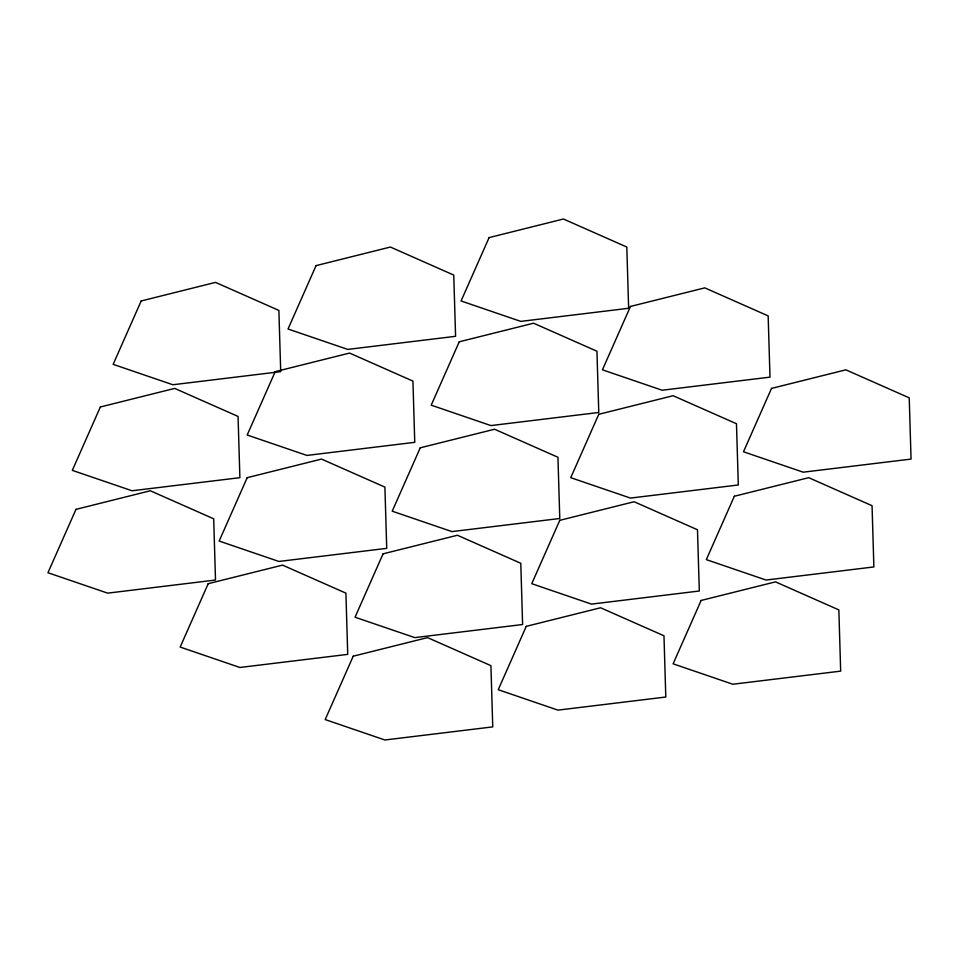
<?xml version="1.0" encoding="UTF-8"?>
<svg xmlns="http://www.w3.org/2000/svg" width="959" height="959" viewBox="0 0 959 959"><rect width="100%" height="100%" fill="white"/><g stroke="black" fill="none" stroke-linecap="round" stroke-linejoin="round"><path stroke-width="1.44" d="M141.177 300.97L113.15 364.336L172.86 384.751L280.711 371.648L278.877 310.416L215.511 282.39L141.177 300.97M100.347 406.988L72.321 470.366L132.03 490.768L239.882 477.678L238.06 416.434L174.694 388.407L100.347 406.988M75.977 509.361L47.95 572.727L107.66 593.141L215.511 580.039L213.689 518.807L150.311 490.768L75.977 509.361M316.05 265.631L288.024 328.997L347.733 349.412L455.585 336.309L453.751 275.077L390.385 247.038L316.05 265.631M275.221 371.648L247.194 435.014L306.916 455.429L414.756 442.327L412.933 381.095L349.567 353.068L275.221 371.648M247.194 477.678L219.167 541.044L278.877 561.459L386.729 548.356L384.907 487.112L321.529 459.085L247.194 477.678M208.199 583.695L180.172 647.061L239.882 667.476L347.733 654.374L345.911 593.141L282.533 565.115L208.199 583.695M489.102 237.604L461.063 300.97L520.785 321.385L628.636 308.283L626.802 247.038L563.436 219.012L489.102 237.604M459.241 341.788L431.214 405.166L490.924 425.58L598.776 412.478L596.942 351.234L533.576 323.207L459.241 341.788M420.246 447.817L392.219 511.183L451.929 531.598L559.78 518.495L557.946 457.263L494.58 429.236L420.246 447.817M383.073 553.834L355.046 617.212L414.756 637.615L522.607 624.525L520.785 563.281L457.407 535.254L383.073 553.834M353.224 656.208L325.185 719.574L384.907 739.988L492.758 726.886L490.924 665.654L427.558 637.615L353.224 656.208M630.459 306.448L602.432 369.826L662.142 390.229L769.993 377.139L768.159 315.895L704.793 287.868L630.459 306.448M598.776 414.3L570.749 477.678L630.459 498.081L738.31 484.978L736.476 423.746L673.11 395.719L598.776 414.3M559.78 520.329L531.754 583.695L591.463 604.11L699.315 591.008L697.481 529.764L634.115 501.737L559.78 520.329M526.263 626.347L498.236 689.713L557.946 710.128L665.798 697.025L663.976 635.793L600.598 607.766L526.263 626.347M771.515 388.407L743.489 451.773L803.198 472.188L911.05 459.085L909.228 397.853L845.85 369.826L771.515 388.407M734.342 496.259L706.315 559.624L766.037 580.039L873.877 566.937L872.055 505.705L808.689 477.678L734.342 496.259M701.137 600.454L673.11 663.82L732.82 684.235L840.671 671.132L838.849 609.9L775.471 581.861L701.137 600.454"/></g></svg>
